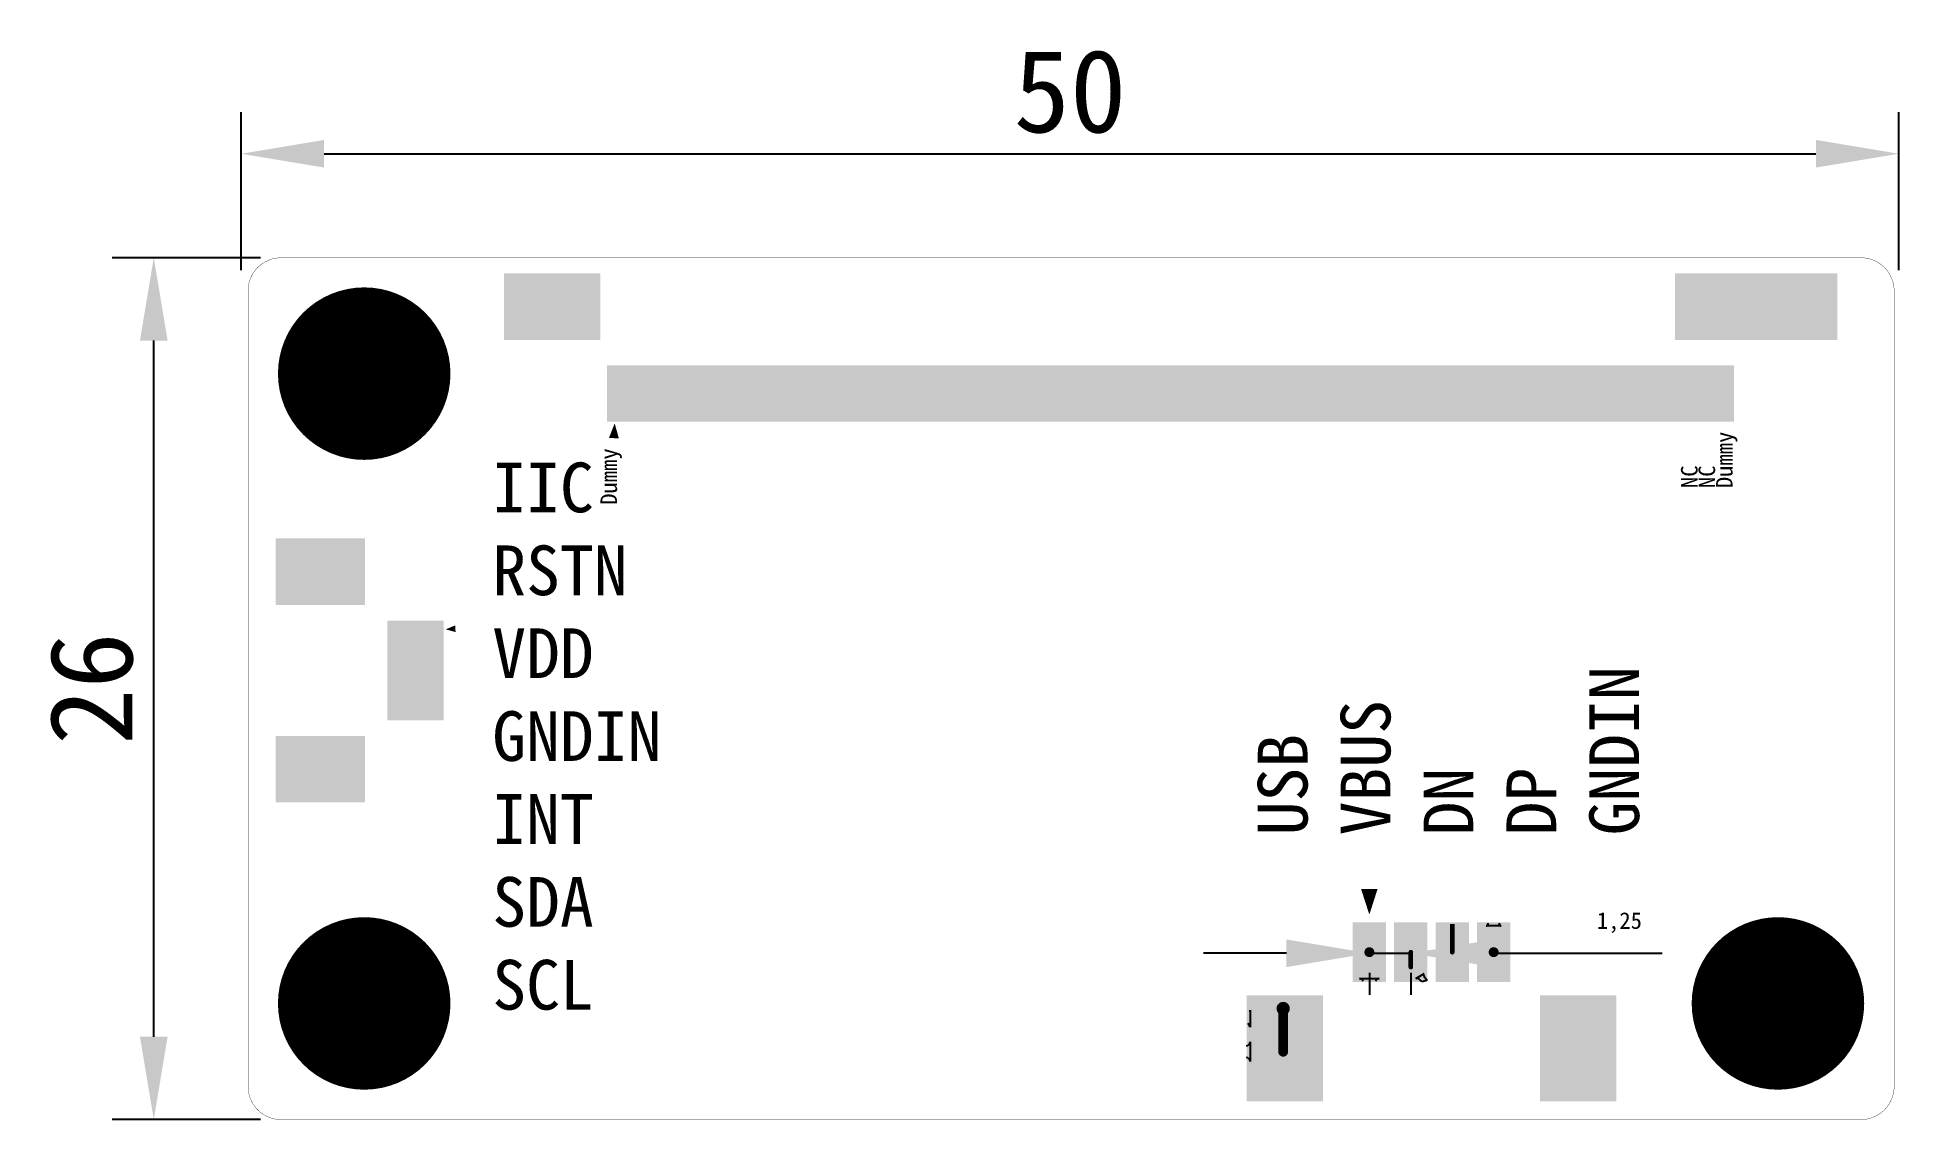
# Model space of a CAD drawing. Header units: millimetres. Extents: x 65 to 121.2, y 63.6 to 96.2.
import ezdxf

# ---------------------------------------------------------------- set-up
doc = ezdxf.new("R2010")
doc.units = ezdxf.units.MM
for name, color, linetype in [('0 @ 1', 7, 'Continuous'), ('BottomLayer', 5, 'Continuous'), ('BottomSolder', 6, 'Continuous'), ('KeepOutLayer', 6, 'Continuous'), ('MultiLayer', 9, 'Continuous'), ('PadHoleLayer', 156, 'Continuous'), ('TopLayer', 1, 'Continuous'), ('TopPaste', 8, 'Continuous'), ('TopSolder', 216, 'Continuous'), ('ViaHoleLayer', 16, 'Continuous')]:
    doc.layers.add(name, color=color, linetype=linetype)
doc.styles.get("Standard").update_dxf_attribs({"font": '', "height": 0.1})
doc.styles.add('样式 2', font='', dxfattribs={"height": 1.5})
doc.styles.get('Standard').set_extended_font_data('KaiTi')
doc.styles.get('样式 2').set_extended_font_data('KaiTi')
doc.dimstyles.new('ISO-25', dxfattribs={"dimtxt": 2.5, "dimasz": 2.5, "dimexe": 1.25, "dimexo": 0.625, "dimtad": 1, "dimtxsty": 'Standard', "dimcen": 2.5, "dimadec": 0, "dimazin": 0, "dimtfac": 1, "dimtmove": 0, "dimatfit": 3, "dimfxl": 0, "dimarcsym": 0})

# ---------------------------------------------------------------- blocks, each defined once
blk = doc.blocks.new('USB_532610471____1')
at = {"layer": 'TopLayer'}
for points in [[(0, -1.6), (0.8, -1.6), (0, 0), (0.8, 0)], [(1.25, -1.6), (2.05, -1.6), (1.25, 0), (2.05, 0)], [(2.5, -1.6), (3.3, -1.6), (2.5, 0), (3.3, 0)], [(3.75, -1.6), (4.55, -1.6), (3.75, 0), (4.55, 0)], [(-3.2, -5.2), (-1.1, -5.2), (-3.2, -2.2), (-1.1, -2.2)], [(7.75, -2.2), (5.65, -2.2), (7.75, -5.2), (5.65, -5.2)]]:
    blk.add_solid(points, dxfattribs=at)
at = {"layer": 'TopPaste'}
for points in [[(0, -1.6), (0.8, -1.6), (0, 0), (0.8, 0)], [(1.25, -1.6), (2.05, -1.6), (1.25, 0), (2.05, 0)], [(2.5, -1.6), (3.3, -1.6), (2.5, 0), (3.3, 0)], [(3.75, -1.6), (4.55, -1.6), (3.75, 0), (4.55, 0)], [(-3.2, -5.2), (-1.1, -5.2), (-3.2, -2.2), (-1.1, -2.2)], [(7.75, -2.2), (5.65, -2.2), (7.75, -5.2), (5.65, -5.2)]]:
    blk.add_solid(points, dxfattribs=at)
at = {"layer": 'TopSolder'}
for points in [[(-0.102, -1.702), (0.902, -1.702), (-0.102, 0.102), (0.902, 0.102)], [(1.148, -1.702), (2.152, -1.702), (1.148, 0.102), (2.152, 0.102)], [(2.398, -1.702), (3.402, -1.702), (2.398, 0.102), (3.402, 0.102)], [(3.648, -1.702), (4.652, -1.702), (3.648, 0.102), (4.652, 0.102)], [(-3.302, -5.302), (-0.998, -5.302), (-3.302, -2.098), (-0.998, -2.098)], [(7.852, -2.098), (5.548, -2.098), (7.852, -5.302), (5.548, -5.302)]]:
    blk.add_solid(points, dxfattribs=at)
blk = doc.blocks.new('VIA_5_5_5_5_3_5_2')
at = {"layer": 'BottomLayer', "const_width": 2.5}
blk.add_lwpolyline([(-1.372, 0.004, 1), (1.128, 0.004, 1)], format="xyb", close=True, dxfattribs=at)
at = {"layer": 'BottomSolder', "const_width": 2.602}
blk.add_lwpolyline([(-1.423, 0.004, 1), (1.179, 0.004, 1)], format="xyb", close=True, dxfattribs=at)
at = {"layer": 'MultiLayer', "const_width": 2.5}
blk.add_lwpolyline([(-1.372, 0.004, 1), (1.128, 0.004, 1)], format="xyb", close=True, dxfattribs=at)
at = {"layer": 'PadHoleLayer', "const_width": 1.75}
blk.add_lwpolyline([(-0.997, 0.004, 1), (0.753, 0.004, 1)], format="xyb", close=True, dxfattribs=at)
at = {"layer": 'TopLayer', "const_width": 2.5}
blk.add_lwpolyline([(-1.372, 0.004, 1), (1.128, 0.004, 1)], format="xyb", close=True, dxfattribs=at)
at = {"layer": 'TopSolder', "const_width": 2.602}
blk.add_lwpolyline([(-1.423, 0.004, 1), (1.179, 0.004, 1)], format="xyb", close=True, dxfattribs=at)
blk = doc.blocks.new('VIA_5_5_5_5_3_5_3')
at = {"layer": 'BottomLayer', "const_width": 2.5}
blk.add_lwpolyline([(-1.372, 0.004, 1), (1.128, 0.004, 1)], format="xyb", close=True, dxfattribs=at)
at = {"layer": 'BottomSolder', "const_width": 2.602}
blk.add_lwpolyline([(-1.423, 0.004, 1), (1.179, 0.004, 1)], format="xyb", close=True, dxfattribs=at)
at = {"layer": 'MultiLayer', "const_width": 2.5}
blk.add_lwpolyline([(-1.372, 0.004, 1), (1.128, 0.004, 1)], format="xyb", close=True, dxfattribs=at)
at = {"layer": 'PadHoleLayer', "const_width": 1.75}
blk.add_lwpolyline([(-0.997, 0.004, 1), (0.753, 0.004, 1)], format="xyb", close=True, dxfattribs=at)
at = {"layer": 'TopLayer', "const_width": 2.5}
blk.add_lwpolyline([(-1.372, 0.004, 1), (1.128, 0.004, 1)], format="xyb", close=True, dxfattribs=at)
at = {"layer": 'TopSolder', "const_width": 2.602}
blk.add_lwpolyline([(-1.423, 0.004, 1), (1.179, 0.004, 1)], format="xyb", close=True, dxfattribs=at)
blk = doc.blocks.new('VIA_5_5_5_5_3_5_44')
at = {"layer": 'BottomLayer', "const_width": 2.5}
blk.add_lwpolyline([(-1.372, 0.004, 1), (1.128, 0.004, 1)], format="xyb", close=True, dxfattribs=at)
at = {"layer": 'BottomSolder', "const_width": 2.602}
blk.add_lwpolyline([(-1.423, 0.004, 1), (1.179, 0.004, 1)], format="xyb", close=True, dxfattribs=at)
at = {"layer": 'MultiLayer', "const_width": 2.5}
blk.add_lwpolyline([(-1.372, 0.004, 1), (1.128, 0.004, 1)], format="xyb", close=True, dxfattribs=at)
at = {"layer": 'PadHoleLayer', "const_width": 1.75}
blk.add_lwpolyline([(-0.997, 0.004, 1), (0.753, 0.004, 1)], format="xyb", close=True, dxfattribs=at)
at = {"layer": 'TopLayer', "const_width": 2.5}
blk.add_lwpolyline([(-1.372, 0.004, 1), (1.128, 0.004, 1)], format="xyb", close=True, dxfattribs=at)
at = {"layer": 'TopSolder', "const_width": 2.602}
blk.add_lwpolyline([(-1.423, 0.004, 1), (1.179, 0.004, 1)], format="xyb", close=True, dxfattribs=at)
blk = doc.blocks.new('CON_68_3_0_3_0_2_45')
at = {"layer": 'TopLayer'}
for points in [[(-3.25, 1.72), (-0.55, 1.72), (-3.25, 3.52), (-0.55, 3.52)], [(36.767, 3.52), (32.067, 3.52), (36.767, 1.72), (32.067, 1.72)], [(0.15, -0.75), (0.15, 0.75), (-0.15, -0.75), (-0.15, 0.75)], [(0.65, -0.75), (0.65, 0.75), (0.35, -0.75), (0.35, 0.75)], [(1.15, -0.75), (1.15, 0.75), (0.85, -0.75), (0.85, 0.75)], [(1.65, -0.75), (1.65, 0.75), (1.35, -0.75), (1.35, 0.75)], [(2.15, -0.75), (2.15, 0.75), (1.85, -0.75), (1.85, 0.75)], [(2.65, -0.75), (2.65, 0.75), (2.35, -0.75), (2.35, 0.75)], [(3.15, -0.75), (3.15, 0.75), (2.85, -0.75), (2.85, 0.75)], [(3.65, -0.75), (3.65, 0.75), (3.35, -0.75), (3.35, 0.75)], [(4.15, -0.75), (4.15, 0.75), (3.85, -0.75), (3.85, 0.75)], [(4.65, -0.75), (4.65, 0.75), (4.35, -0.75), (4.35, 0.75)], [(5.15, -0.75), (5.15, 0.75), (4.85, -0.75), (4.85, 0.75)], [(5.65, -0.75), (5.65, 0.75), (5.35, -0.75), (5.35, 0.75)], [(6.15, -0.75), (6.15, 0.75), (5.85, -0.75), (5.85, 0.75)], [(6.65, -0.75), (6.65, 0.75), (6.35, -0.75), (6.35, 0.75)], [(7.15, -0.75), (7.15, 0.75), (6.85, -0.75), (6.85, 0.75)], [(7.65, -0.75), (7.65, 0.75), (7.35, -0.75), (7.35, 0.75)], [(8.15, -0.75), (8.15, 0.75), (7.85, -0.75), (7.85, 0.75)], [(8.65, -0.75), (8.65, 0.75), (8.35, -0.75), (8.35, 0.75)], [(9.15, -0.75), (9.15, 0.75), (8.85, -0.75), (8.85, 0.75)], [(9.65, -0.75), (9.65, 0.75), (9.35, -0.75), (9.35, 0.75)], [(10.15, -0.75), (10.15, 0.75), (9.85, -0.75), (9.85, 0.75)], [(10.65, -0.75), (10.65, 0.75), (10.35, -0.75), (10.35, 0.75)], [(11.15, -0.75), (11.15, 0.75), (10.85, -0.75), (10.85, 0.75)], [(11.65, -0.75), (11.65, 0.75), (11.35, -0.75), (11.35, 0.75)], [(12.15, -0.75), (12.15, 0.75), (11.85, -0.75), (11.85, 0.75)], [(12.65, -0.75), (12.65, 0.75), (12.35, -0.75), (12.35, 0.75)], [(13.15, -0.75), (13.15, 0.75), (12.85, -0.75), (12.85, 0.75)], [(13.65, -0.75), (13.65, 0.75), (13.35, -0.75), (13.35, 0.75)], [(14.15, -0.75), (14.15, 0.75), (13.85, -0.75), (13.85, 0.75)], [(14.65, -0.75), (14.65, 0.75), (14.35, -0.75), (14.35, 0.75)], [(15.15, -0.75), (15.15, 0.75), (14.85, -0.75), (14.85, 0.75)], [(15.65, -0.75), (15.65, 0.75), (15.35, -0.75), (15.35, 0.75)], [(16.15, -0.75), (16.15, 0.75), (15.85, -0.75), (15.85, 0.75)], [(16.65, -0.75), (16.65, 0.75), (16.35, -0.75), (16.35, 0.75)], [(17.15, -0.75), (17.15, 0.75), (16.85, -0.75), (16.85, 0.75)], [(17.65, -0.75), (17.65, 0.75), (17.35, -0.75), (17.35, 0.75)], [(18.15, -0.75), (18.15, 0.75), (17.85, -0.75), (17.85, 0.75)], [(18.65, -0.75), (18.65, 0.75), (18.35, -0.75), (18.35, 0.75)], [(19.15, -0.75), (19.15, 0.75), (18.85, -0.75), (18.85, 0.75)], [(19.65, -0.75), (19.65, 0.75), (19.35, -0.75), (19.35, 0.75)], [(20.15, -0.75), (20.15, 0.75), (19.85, -0.75), (19.85, 0.75)], [(20.65, -0.75), (20.65, 0.75), (20.35, -0.75), (20.35, 0.75)], [(21.15, -0.75), (21.15, 0.75), (20.85, -0.75), (20.85, 0.75)], [(21.65, -0.75), (21.65, 0.75), (21.35, -0.75), (21.35, 0.75)], [(22.15, -0.75), (22.15, 0.75), (21.85, -0.75), (21.85, 0.75)], [(22.65, -0.75), (22.65, 0.75), (22.35, -0.75), (22.35, 0.75)], [(23.15, -0.75), (23.15, 0.75), (22.85, -0.75), (22.85, 0.75)], [(23.65, -0.75), (23.65, 0.75), (23.35, -0.75), (23.35, 0.75)], [(24.15, -0.75), (24.15, 0.75), (23.85, -0.75), (23.85, 0.75)], [(24.65, -0.75), (24.65, 0.75), (24.35, -0.75), (24.35, 0.75)], [(25.15, -0.75), (25.15, 0.75), (24.85, -0.75), (24.85, 0.75)], [(25.65, -0.75), (25.65, 0.75), (25.35, -0.75), (25.35, 0.75)], [(26.15, -0.75), (26.15, 0.75), (25.85, -0.75), (25.85, 0.75)], [(26.65, -0.75), (26.65, 0.75), (26.35, -0.75), (26.35, 0.75)], [(27.15, -0.75), (27.15, 0.75), (26.85, -0.75), (26.85, 0.75)], [(27.65, -0.75), (27.65, 0.75), (27.35, -0.75), (27.35, 0.75)], [(28.15, -0.75), (28.15, 0.75), (27.85, -0.75), (27.85, 0.75)], [(28.65, -0.75), (28.65, 0.75), (28.35, -0.75), (28.35, 0.75)], [(29.15, -0.75), (29.15, 0.75), (28.85, -0.75), (28.85, 0.75)], [(29.65, -0.75), (29.65, 0.75), (29.35, -0.75), (29.35, 0.75)], [(30.15, -0.75), (30.15, 0.75), (29.85, -0.75), (29.85, 0.75)], [(30.65, -0.75), (30.65, 0.75), (30.35, -0.75), (30.35, 0.75)], [(31.15, -0.75), (31.15, 0.75), (30.85, -0.75), (30.85, 0.75)], [(31.65, -0.75), (31.65, 0.75), (31.35, -0.75), (31.35, 0.75)], [(32.15, -0.75), (32.15, 0.75), (31.85, -0.75), (31.85, 0.75)], [(32.65, -0.75), (32.65, 0.75), (32.35, -0.75), (32.35, 0.75)], [(33.15, -0.75), (33.15, 0.75), (32.85, -0.75), (32.85, 0.75)], [(33.65, -0.75), (33.65, 0.75), (33.35, -0.75), (33.35, 0.75)]]:
    blk.add_solid(points, dxfattribs=at)
at = {"layer": 'TopPaste'}
for points in [[(-3.25, 1.72), (-0.55, 1.72), (-3.25, 3.52), (-0.55, 3.52)], [(36.767, 3.52), (32.067, 3.52), (36.767, 1.72), (32.067, 1.72)], [(0.15, -0.75), (0.15, 0.75), (-0.15, -0.75), (-0.15, 0.75)], [(0.65, -0.75), (0.65, 0.75), (0.35, -0.75), (0.35, 0.75)], [(1.15, -0.75), (1.15, 0.75), (0.85, -0.75), (0.85, 0.75)], [(1.65, -0.75), (1.65, 0.75), (1.35, -0.75), (1.35, 0.75)], [(2.15, -0.75), (2.15, 0.75), (1.85, -0.75), (1.85, 0.75)], [(2.65, -0.75), (2.65, 0.75), (2.35, -0.75), (2.35, 0.75)], [(3.15, -0.75), (3.15, 0.75), (2.85, -0.75), (2.85, 0.75)], [(3.65, -0.75), (3.65, 0.75), (3.35, -0.75), (3.35, 0.75)], [(4.15, -0.75), (4.15, 0.75), (3.85, -0.75), (3.85, 0.75)], [(4.65, -0.75), (4.65, 0.75), (4.35, -0.75), (4.35, 0.75)], [(5.15, -0.75), (5.15, 0.75), (4.85, -0.75), (4.85, 0.75)], [(5.65, -0.75), (5.65, 0.75), (5.35, -0.75), (5.35, 0.75)], [(6.15, -0.75), (6.15, 0.75), (5.85, -0.75), (5.85, 0.75)], [(6.65, -0.75), (6.65, 0.75), (6.35, -0.75), (6.35, 0.75)], [(7.15, -0.75), (7.15, 0.75), (6.85, -0.75), (6.85, 0.75)], [(7.65, -0.75), (7.65, 0.75), (7.35, -0.75), (7.35, 0.75)], [(8.15, -0.75), (8.15, 0.75), (7.85, -0.75), (7.85, 0.75)], [(8.65, -0.75), (8.65, 0.75), (8.35, -0.75), (8.35, 0.75)], [(9.15, -0.75), (9.15, 0.75), (8.85, -0.75), (8.85, 0.75)], [(9.65, -0.75), (9.65, 0.75), (9.35, -0.75), (9.35, 0.75)], [(10.15, -0.75), (10.15, 0.75), (9.85, -0.75), (9.85, 0.75)], [(10.65, -0.75), (10.65, 0.75), (10.35, -0.75), (10.35, 0.75)], [(11.15, -0.75), (11.15, 0.75), (10.85, -0.75), (10.85, 0.75)], [(11.65, -0.75), (11.65, 0.75), (11.35, -0.75), (11.35, 0.75)], [(12.15, -0.75), (12.15, 0.75), (11.85, -0.75), (11.85, 0.75)], [(12.65, -0.75), (12.65, 0.75), (12.35, -0.75), (12.35, 0.75)], [(13.15, -0.75), (13.15, 0.75), (12.85, -0.75), (12.85, 0.75)], [(13.65, -0.75), (13.65, 0.75), (13.35, -0.75), (13.35, 0.75)], [(14.15, -0.75), (14.15, 0.75), (13.85, -0.75), (13.85, 0.75)], [(14.65, -0.75), (14.65, 0.75), (14.35, -0.75), (14.35, 0.75)], [(15.15, -0.75), (15.15, 0.75), (14.85, -0.75), (14.85, 0.75)], [(15.65, -0.75), (15.65, 0.75), (15.35, -0.75), (15.35, 0.75)], [(16.15, -0.75), (16.15, 0.75), (15.85, -0.75), (15.85, 0.75)], [(16.65, -0.75), (16.65, 0.75), (16.35, -0.75), (16.35, 0.75)], [(17.15, -0.75), (17.15, 0.75), (16.85, -0.75), (16.85, 0.75)], [(17.65, -0.75), (17.65, 0.75), (17.35, -0.75), (17.35, 0.75)], [(18.15, -0.75), (18.15, 0.75), (17.85, -0.75), (17.85, 0.75)], [(18.65, -0.75), (18.65, 0.75), (18.35, -0.75), (18.35, 0.75)], [(19.15, -0.75), (19.15, 0.75), (18.85, -0.75), (18.85, 0.75)], [(19.65, -0.75), (19.65, 0.75), (19.35, -0.75), (19.35, 0.75)], [(20.15, -0.75), (20.15, 0.75), (19.85, -0.75), (19.85, 0.75)], [(20.65, -0.75), (20.65, 0.75), (20.35, -0.75), (20.35, 0.75)], [(21.15, -0.75), (21.15, 0.75), (20.85, -0.75), (20.85, 0.75)], [(21.65, -0.75), (21.65, 0.75), (21.35, -0.75), (21.35, 0.75)], [(22.15, -0.75), (22.15, 0.75), (21.85, -0.75), (21.85, 0.75)], [(22.65, -0.75), (22.65, 0.75), (22.35, -0.75), (22.35, 0.75)], [(23.15, -0.75), (23.15, 0.75), (22.85, -0.75), (22.85, 0.75)], [(23.65, -0.75), (23.65, 0.75), (23.35, -0.75), (23.35, 0.75)], [(24.15, -0.75), (24.15, 0.75), (23.85, -0.75), (23.85, 0.75)], [(24.65, -0.75), (24.65, 0.75), (24.35, -0.75), (24.35, 0.75)], [(25.15, -0.75), (25.15, 0.75), (24.85, -0.75), (24.85, 0.75)], [(25.65, -0.75), (25.65, 0.75), (25.35, -0.75), (25.35, 0.75)], [(26.15, -0.75), (26.15, 0.75), (25.85, -0.75), (25.85, 0.75)], [(26.65, -0.75), (26.65, 0.75), (26.35, -0.75), (26.35, 0.75)], [(27.15, -0.75), (27.15, 0.75), (26.85, -0.75), (26.85, 0.75)], [(27.65, -0.75), (27.65, 0.75), (27.35, -0.75), (27.35, 0.75)], [(28.15, -0.75), (28.15, 0.75), (27.85, -0.75), (27.85, 0.75)], [(28.65, -0.75), (28.65, 0.75), (28.35, -0.75), (28.35, 0.75)], [(29.15, -0.75), (29.15, 0.75), (28.85, -0.75), (28.85, 0.75)], [(29.65, -0.75), (29.65, 0.75), (29.35, -0.75), (29.35, 0.75)], [(30.15, -0.75), (30.15, 0.75), (29.85, -0.75), (29.85, 0.75)], [(30.65, -0.75), (30.65, 0.75), (30.35, -0.75), (30.35, 0.75)], [(31.15, -0.75), (31.15, 0.75), (30.85, -0.75), (30.85, 0.75)], [(31.65, -0.75), (31.65, 0.75), (31.35, -0.75), (31.35, 0.75)], [(32.15, -0.75), (32.15, 0.75), (31.85, -0.75), (31.85, 0.75)], [(32.65, -0.75), (32.65, 0.75), (32.35, -0.75), (32.35, 0.75)], [(33.15, -0.75), (33.15, 0.75), (32.85, -0.75), (32.85, 0.75)], [(33.65, -0.75), (33.65, 0.75), (33.35, -0.75), (33.35, 0.75)]]:
    blk.add_solid(points, dxfattribs=at)
at = {"layer": 'TopSolder'}
for points in [[(-3.352, 1.618), (-0.448, 1.618), (-3.352, 3.622), (-0.448, 3.622)], [(36.869, 3.622), (31.965, 3.622), (36.869, 1.618), (31.965, 1.618)], [(0.252, -0.852), (0.252, 0.852), (-0.252, -0.852), (-0.252, 0.852)], [(0.752, -0.852), (0.752, 0.852), (0.248, -0.852), (0.248, 0.852)], [(1.252, -0.852), (1.252, 0.852), (0.748, -0.852), (0.748, 0.852)], [(1.752, -0.852), (1.752, 0.852), (1.248, -0.852), (1.248, 0.852)], [(2.252, -0.852), (2.252, 0.852), (1.748, -0.852), (1.748, 0.852)], [(2.752, -0.852), (2.752, 0.852), (2.248, -0.852), (2.248, 0.852)], [(3.252, -0.852), (3.252, 0.852), (2.748, -0.852), (2.748, 0.852)], [(3.752, -0.852), (3.752, 0.852), (3.248, -0.852), (3.248, 0.852)], [(4.252, -0.852), (4.252, 0.852), (3.748, -0.852), (3.748, 0.852)], [(4.752, -0.852), (4.752, 0.852), (4.248, -0.852), (4.248, 0.852)], [(5.252, -0.852), (5.252, 0.852), (4.748, -0.852), (4.748, 0.852)], [(5.752, -0.852), (5.752, 0.852), (5.248, -0.852), (5.248, 0.852)], [(6.252, -0.852), (6.252, 0.852), (5.748, -0.852), (5.748, 0.852)], [(6.752, -0.852), (6.752, 0.852), (6.248, -0.852), (6.248, 0.852)], [(7.252, -0.852), (7.252, 0.852), (6.748, -0.852), (6.748, 0.852)], [(7.752, -0.852), (7.752, 0.852), (7.248, -0.852), (7.248, 0.852)], [(8.252, -0.852), (8.252, 0.852), (7.748, -0.852), (7.748, 0.852)], [(8.752, -0.852), (8.752, 0.852), (8.248, -0.852), (8.248, 0.852)], [(9.252, -0.852), (9.252, 0.852), (8.748, -0.852), (8.748, 0.852)], [(9.752, -0.852), (9.752, 0.852), (9.248, -0.852), (9.248, 0.852)], [(10.252, -0.852), (10.252, 0.852), (9.748, -0.852), (9.748, 0.852)], [(10.752, -0.852), (10.752, 0.852), (10.248, -0.852), (10.248, 0.852)], [(11.252, -0.852), (11.252, 0.852), (10.748, -0.852), (10.748, 0.852)], [(11.752, -0.852), (11.752, 0.852), (11.248, -0.852), (11.248, 0.852)], [(12.252, -0.852), (12.252, 0.852), (11.748, -0.852), (11.748, 0.852)], [(12.752, -0.852), (12.752, 0.852), (12.248, -0.852), (12.248, 0.852)], [(13.252, -0.852), (13.252, 0.852), (12.748, -0.852), (12.748, 0.852)], [(13.752, -0.852), (13.752, 0.852), (13.248, -0.852), (13.248, 0.852)], [(14.252, -0.852), (14.252, 0.852), (13.748, -0.852), (13.748, 0.852)], [(14.752, -0.852), (14.752, 0.852), (14.248, -0.852), (14.248, 0.852)], [(15.252, -0.852), (15.252, 0.852), (14.748, -0.852), (14.748, 0.852)], [(15.752, -0.852), (15.752, 0.852), (15.248, -0.852), (15.248, 0.852)], [(16.252, -0.852), (16.252, 0.852), (15.748, -0.852), (15.748, 0.852)], [(16.752, -0.852), (16.752, 0.852), (16.248, -0.852), (16.248, 0.852)], [(17.252, -0.852), (17.252, 0.852), (16.748, -0.852), (16.748, 0.852)], [(17.752, -0.852), (17.752, 0.852), (17.248, -0.852), (17.248, 0.852)], [(18.252, -0.852), (18.252, 0.852), (17.748, -0.852), (17.748, 0.852)], [(18.752, -0.852), (18.752, 0.852), (18.248, -0.852), (18.248, 0.852)], [(19.252, -0.852), (19.252, 0.852), (18.748, -0.852), (18.748, 0.852)], [(19.752, -0.852), (19.752, 0.852), (19.248, -0.852), (19.248, 0.852)], [(20.252, -0.852), (20.252, 0.852), (19.748, -0.852), (19.748, 0.852)], [(20.752, -0.852), (20.752, 0.852), (20.248, -0.852), (20.248, 0.852)], [(21.252, -0.852), (21.252, 0.852), (20.748, -0.852), (20.748, 0.852)], [(21.752, -0.852), (21.752, 0.852), (21.248, -0.852), (21.248, 0.852)], [(22.252, -0.852), (22.252, 0.852), (21.748, -0.852), (21.748, 0.852)], [(22.752, -0.852), (22.752, 0.852), (22.248, -0.852), (22.248, 0.852)], [(23.252, -0.852), (23.252, 0.852), (22.748, -0.852), (22.748, 0.852)], [(23.752, -0.852), (23.752, 0.852), (23.248, -0.852), (23.248, 0.852)], [(24.252, -0.852), (24.252, 0.852), (23.748, -0.852), (23.748, 0.852)], [(24.752, -0.852), (24.752, 0.852), (24.248, -0.852), (24.248, 0.852)], [(25.252, -0.852), (25.252, 0.852), (24.748, -0.852), (24.748, 0.852)], [(25.752, -0.852), (25.752, 0.852), (25.248, -0.852), (25.248, 0.852)], [(26.252, -0.852), (26.252, 0.852), (25.748, -0.852), (25.748, 0.852)], [(26.752, -0.852), (26.752, 0.852), (26.248, -0.852), (26.248, 0.852)], [(27.252, -0.852), (27.252, 0.852), (26.748, -0.852), (26.748, 0.852)], [(27.752, -0.852), (27.752, 0.852), (27.248, -0.852), (27.248, 0.852)], [(28.252, -0.852), (28.252, 0.852), (27.748, -0.852), (27.748, 0.852)], [(28.752, -0.852), (28.752, 0.852), (28.248, -0.852), (28.248, 0.852)], [(29.252, -0.852), (29.252, 0.852), (28.748, -0.852), (28.748, 0.852)], [(29.752, -0.852), (29.752, 0.852), (29.248, -0.852), (29.248, 0.852)], [(30.252, -0.852), (30.252, 0.852), (29.748, -0.852), (29.748, 0.852)], [(30.752, -0.852), (30.752, 0.852), (30.248, -0.852), (30.248, 0.852)], [(31.252, -0.852), (31.252, 0.852), (30.748, -0.852), (30.748, 0.852)], [(31.752, -0.852), (31.752, 0.852), (31.248, -0.852), (31.248, 0.852)], [(32.252, -0.852), (32.252, 0.852), (31.748, -0.852), (31.748, 0.852)], [(32.752, -0.852), (32.752, 0.852), (32.248, -0.852), (32.248, 0.852)], [(33.252, -0.852), (33.252, 0.852), (32.748, -0.852), (32.748, 0.852)], [(33.752, -0.852), (33.752, 0.852), (33.248, -0.852), (33.248, 0.852)]]:
    blk.add_solid(points, dxfattribs=at)
blk = doc.blocks.new('I2C_6PIN_46')
at = {"layer": 'TopLayer'}
for points in [[(-4.8, -0.05), (-4.5, -0.05), (-4.8, 1.45), (-4.5, 1.45)], [(-4.3, -0.05), (-4, -0.05), (-4.3, 1.45), (-4, 1.45)], [(-3.8, -0.05), (-3.5, -0.05), (-3.8, 1.45), (-3.5, 1.45)], [(-3.3, -0.05), (-3, -0.05), (-3.3, 1.45), (-3, 1.45)], [(-2.8, -0.05), (-2.5, -0.05), (-2.8, 1.45), (-2.5, 1.45)], [(-2.3, -0.05), (-2, -0.05), (-2.3, 1.45), (-2, 1.45)], [(-5.48, -0.92), (-7.28, -0.92), (-5.48, -3.42), (-7.28, -3.42)], [(0.48, -0.92), (-1.32, -0.92), (0.48, -3.42), (-1.32, -3.42)]]:
    blk.add_solid(points, dxfattribs=at)
at = {"layer": 'TopPaste'}
for points in [[(-4.8, -0.05), (-4.5, -0.05), (-4.8, 1.45), (-4.5, 1.45)], [(-4.3, -0.05), (-4, -0.05), (-4.3, 1.45), (-4, 1.45)], [(-3.8, -0.05), (-3.5, -0.05), (-3.8, 1.45), (-3.5, 1.45)], [(-3.3, -0.05), (-3, -0.05), (-3.3, 1.45), (-3, 1.45)], [(-2.8, -0.05), (-2.5, -0.05), (-2.8, 1.45), (-2.5, 1.45)], [(-2.3, -0.05), (-2, -0.05), (-2.3, 1.45), (-2, 1.45)], [(-5.48, -0.92), (-7.28, -0.92), (-5.48, -3.42), (-7.28, -3.42)], [(0.48, -0.92), (-1.32, -0.92), (0.48, -3.42), (-1.32, -3.42)]]:
    blk.add_solid(points, dxfattribs=at)
at = {"layer": 'TopSolder'}
for points in [[(-4.902, -0.152), (-4.398, -0.152), (-4.902, 1.552), (-4.398, 1.552)], [(-4.402, -0.152), (-3.898, -0.152), (-4.402, 1.552), (-3.898, 1.552)], [(-3.902, -0.152), (-3.398, -0.152), (-3.902, 1.552), (-3.398, 1.552)], [(-3.402, -0.152), (-2.898, -0.152), (-3.402, 1.552), (-2.898, 1.552)], [(-2.902, -0.152), (-2.398, -0.152), (-2.902, 1.552), (-2.398, 1.552)], [(-2.402, -0.152), (-1.898, -0.152), (-2.402, 1.552), (-1.898, 1.552)], [(-5.378, -0.818), (-7.382, -0.818), (-5.378, -3.522), (-7.382, -3.522)], [(0.582, -0.818), (-1.422, -0.818), (0.582, -3.522), (-1.422, -3.522)]]:
    blk.add_solid(points, dxfattribs=at)
blk = doc.blocks.new('*D69')
at = {"color": 0, "lineweight": -2}
for p, q in [((71.748, 89.575), (67.28, 89.575)), ((68.53, 66.075), (68.53, 87.075)), ((71.748, 63.575), (67.28, 63.575))]:
    blk.add_line(p, q, dxfattribs=at)
at = {"color": 0}
for points in [[(68.113, 87.075), (68.947, 87.075), (68.53, 89.575)], [(68.113, 66.075), (68.947, 66.075), (68.53, 63.575)]]:
    blk.add_solid(points, dxfattribs=at)
at = {"layer": 'Defpoints', "color": 0}
for p in [(68.53, 89.575), (72.373, 89.575), (72.373, 63.575)]:
    blk.add_point(p, dxfattribs=at)
at = {"color": 0, "insert": (66.655, 76.575), "char_height": 2.5, "attachment_point": 5, "rotation": 90}
blk.add_mtext('26', dxfattribs=at)
blk = doc.blocks.new('*D70')
at = {"color": 0, "lineweight": -2}
for p, q in [((71.17, 89.2), (71.17, 93.962)), ((121.17, 89.2), (121.17, 93.962)), ((73.67, 92.712), (118.67, 92.712))]:
    blk.add_line(p, q, dxfattribs=at)
at = {"color": 0}
for points in [[(73.67, 93.129), (73.67, 92.295), (71.17, 92.712)], [(118.67, 93.129), (118.67, 92.295), (121.17, 92.712)]]:
    blk.add_solid(points, dxfattribs=at)
at = {"layer": 'Defpoints', "color": 0}
for p in [(121.17, 92.712), (71.17, 88.575), (121.17, 88.575)]:
    blk.add_point(p, dxfattribs=at)
at = {"color": 0, "insert": (96.17, 94.587), "char_height": 2.5, "attachment_point": 5}
blk.add_mtext('50', dxfattribs=at)
blk = doc.blocks.new('*D76')
at = {"color": 0, "lineweight": -2}
for p, q in [((102.7, 68.592), (100.2, 68.592)), ((105.2, 68.592), (106.45, 68.592)), ((108.95, 68.592), (114.034, 68.592)), ((105.2, 68), (105.2, 67.342)), ((106.45, 68), (106.45, 67.342))]:
    blk.add_line(p, q, dxfattribs=at)
at = {"color": 0}
for points in [[(102.7, 69.009), (102.7, 68.175), (105.2, 68.592)], [(108.95, 69.009), (108.95, 68.175), (106.45, 68.592)]]:
    blk.add_solid(points, dxfattribs=at)
at = {"layer": 'Defpoints', "color": 0}
for p in [(105.2, 68.625), (106.45, 68.625), (106.45, 68.592)]:
    blk.add_point(p, dxfattribs=at)
at = {"color": 0, "insert": (112.742, 69.515), "char_height": 0.1, "attachment_point": 5}
blk.add_mtext('{\\H5x;1,25}', dxfattribs=at)

msp = doc.modelspace()

# ---------------------------------------------------------------- linework, layer by layer
for points in [[(82.434, 84.578, 0, 0.3, 0), (82.411, 84.132, 0.3, 0.3, 0)], [(77.337, 78.364, 0, 0.2, 0), (77.628, 78.383, 0.2, 0.2, 0)], [(105.199, 69.76, 0, 0.5, 0), (105.199, 70.534, 0.5, 0.5, 0)]]:
    msp.add_lwpolyline(points, format="xyseb")
at = {"layer": 'BottomLayer', "const_width": 0.2}
msp.add_lwpolyline([(102.5, 66.925, 1), (102.7, 66.925, 1)], format="xyb", close=True, dxfattribs=at)
at = {"layer": 'KeepOutLayer', "const_width": 0.01}
for points in [[(71.373, 88.575, -0.414214), (72.373, 89.575)], [(120.03, 89.575, -0.414214), (121.03, 88.575)], [(72.373, 63.575, -0.414214), (71.373, 64.575)], [(121.03, 64.575, -0.414214), (120.03, 63.575)]]:
    msp.add_lwpolyline(points, format="xyb", dxfattribs=at)
for points in [[(72.373, 89.575), (77.298, 89.575)], [(77.298, 89.575), (120.03, 89.575)], [(71.373, 64.575), (71.373, 88.575)], [(121.03, 64.575), (121.03, 88.575)], [(72.373, 63.575), (77.298, 63.575)], [(77.298, 63.575), (120.03, 63.575)]]:
    msp.add_lwpolyline(points, dxfattribs=at)
at = {"layer": 'KeepOutLayer', "const_width": 0.005}
for points in [[(77.295, 89.575, 1), (77.3, 89.575, 1)], [(77.295, 89.575, 1), (77.3, 89.575, 1)], [(120.028, 89.575, 1), (120.033, 89.575, 1)], [(120.028, 89.575, 1), (120.033, 89.575, 1)], [(71.37, 88.575, 1), (71.375, 88.575, 1)], [(71.37, 88.575, 1), (71.375, 88.575, 1)], [(121.028, 88.575, 1), (121.033, 88.575, 1)], [(121.028, 88.575, 1), (121.033, 88.575, 1)], [(71.37, 64.575, 1), (71.375, 64.575, 1)], [(71.37, 64.575, 1), (71.375, 64.575, 1)], [(121.028, 64.575, 1), (121.033, 64.575, 1)], [(121.028, 64.575, 1), (121.033, 64.575, 1)], [(72.37, 63.575, 1), (72.375, 63.575, 1)], [(72.37, 63.575, 1), (72.375, 63.575, 1)], [(77.295, 63.575, 1), (77.3, 63.575, 1)], [(77.295, 63.575, 1), (77.3, 63.575, 1)]]:
    msp.add_lwpolyline(points, format="xyb", close=True, dxfattribs=at)
at = {"layer": 'MultiLayer', "const_width": 0.2}
msp.add_lwpolyline([(102.5, 66.925, 1), (102.7, 66.925, 1)], format="xyb", close=True, dxfattribs=at)
at = {"layer": 'TopLayer'}
for p, q in [((108.724, 69.419), (108.738, 69.421)), ((109.176, 69.419), (108.724, 69.419)), ((108.738, 69.421), (108.751, 69.428)), ((108.751, 69.428), (108.763, 69.439)), ((108.763, 69.439), (108.773, 69.455)), ((108.773, 69.455), (108.781, 69.476)), ((108.781, 69.476), (108.788, 69.501)), ((109.112, 69.501), (109.119, 69.476)), ((109.119, 69.476), (109.127, 69.455)), ((109.127, 69.455), (109.137, 69.439)), ((109.137, 69.439), (109.149, 69.428)), ((109.149, 69.428), (109.162, 69.421)), ((109.162, 69.421), (109.176, 69.419)), ((108.95, 68.625), (108.85, 68.625)), ((108.95, 68.525), (108.95, 68.625)), ((106.599, 67.828), (106.847, 67.976)), ((106.831, 67.957), (106.83, 67.943)), ((106.837, 67.968), (106.831, 67.957)), ((106.847, 67.976), (106.837, 67.968)), ((104.929, 67.825), (104.9, 67.828)), ((104.9, 67.828), (105.5, 67.828)), ((104.954, 67.816), (104.929, 67.825)), ((104.977, 67.801), (104.954, 67.816)), ((104.996, 67.78), (104.977, 67.801)), ((105.013, 67.753), (104.996, 67.78)), ((105.404, 67.78), (105.388, 67.753)), ((105.424, 67.801), (105.404, 67.78)), ((105.446, 67.816), (105.424, 67.801)), ((105.472, 67.825), (105.446, 67.816)), ((105.5, 67.828), (105.472, 67.825)), ((106.612, 67.834), (106.599, 67.828)), ((106.626, 67.836), (106.612, 67.834)), ((106.643, 67.835), (106.626, 67.836)), ((106.66, 67.83), (106.643, 67.835)), ((106.679, 67.822), (106.66, 67.83)), ((106.7, 67.81), (106.679, 67.822)), ((106.722, 67.795), (106.7, 67.81)), ((106.77, 67.755), (106.722, 67.795)), ((106.797, 67.729), (106.77, 67.755)), ((106.946, 67.778), (106.797, 67.729)), ((106.83, 67.943), (106.833, 67.927)), ((106.833, 67.927), (106.84, 67.908)), ((106.84, 67.908), (106.853, 67.887)), ((106.853, 67.887), (106.869, 67.864)), ((106.869, 67.864), (106.89, 67.838)), ((106.89, 67.838), (106.946, 67.778)), ((101.581, 66.856), (101.586, 66.852)), ((101.586, 66.852), (101.59, 66.849)), ((101.59, 66.849), (101.594, 66.847)), ((101.594, 66.847), (101.597, 66.847)), ((101.597, 66.847), (101.6, 66.849)), ((101.6, 66.849), (101.602, 66.852)), ((101.602, 66.852), (101.604, 66.856)), ((101.604, 66.856), (101.605, 66.862)), ((101.605, 66.862), (101.606, 66.87)), ((101.606, 66.87), (101.606, 66.878)), ((101.606, 66.878), (101.606, 66.365)), ((101.572, 66.426), (101.529, 66.477)), ((101.587, 66.406), (101.572, 66.426)), ((101.598, 66.389), (101.587, 66.406)), ((101.604, 66.375), (101.598, 66.389)), ((101.606, 66.365), (101.604, 66.375)), ((101.497, 65.799), (101.531, 65.812)), ((101.531, 65.812), (101.558, 65.829)), ((101.558, 65.829), (101.579, 65.848)), ((101.579, 65.848), (101.594, 65.871)), ((101.594, 65.871), (101.603, 65.896)), ((101.603, 65.896), (101.606, 65.925)), ((101.606, 65.925), (101.606, 65.325)), ((101.531, 65.437), (101.497, 65.451)), ((101.558, 65.421), (101.531, 65.437)), ((101.579, 65.401), (101.558, 65.421)), ((101.594, 65.379), (101.579, 65.401)), ((101.603, 65.353), (101.594, 65.379)), ((101.606, 65.325), (101.603, 65.353))]:
    msp.add_line(p, q, dxfattribs=at)
for points, const_width in [([(107.7, 68.625), (107.7, 69.475)], 0.14), ([(106.45, 68.175), (106.45, 68.625)], 0.14), ([(102.6, 65.625), (102.6, 66.925)], 0.3)]:
    msp.add_lwpolyline(points, dxfattribs=dict(at, const_width=const_width))
for points, const_width in [([(105.125, 68.625, 1), (105.275, 68.625, 1)], 0.15), ([(106.415, 68.625, 1), (106.485, 68.625, 1)], 0.07), ([(107.665, 68.625, 1), (107.735, 68.625, 1)], 0.07), ([(108.875, 68.625, 1), (109.025, 68.625, 1)], 0.15), ([(106.415, 68.175, 1), (106.485, 68.175, 1)], 0.07), ([(106.415, 68.175, 1), (106.485, 68.175, 1)], 0.07), ([(102.5, 66.925, 1), (102.7, 66.925, 1)], 0.2), ([(102.525, 66.925, 1), (102.675, 66.925, 1)], 0.15), ([(102.525, 65.625, 1), (102.675, 65.625, 1)], 0.15), ([(102.525, 65.625, 1), (102.675, 65.625, 1)], 0.15), ([(102.525, 65.625, 1), (102.675, 65.625, 1)], 0.15)]:
    msp.add_lwpolyline(points, format="xyb", close=True, dxfattribs=dict(at, const_width=const_width))
at = {"layer": 'ViaHoleLayer', "const_width": 0.1}
msp.add_lwpolyline([(102.55, 66.925, 1), (102.65, 66.925, 1)], format="xyb", close=True, dxfattribs=at)

# ---------------------------------------------------------------- block references
for name, p in [('CON_68_3_0_3_0_2_45', (82.45, 85.48)), ('VIA_5_5_5_5_3_5_3', (75, 86.075)), ('VIA_5_5_5_5_3_5_2', (75, 67.075)), ('VIA_5_5_5_5_3_5_44', (117.647, 67.075)), ('USB_532610471____1', (104.8, 69.425))]:
    msp.add_blockref(name, p)
at = {"rotation": 270}
msp.add_blockref('I2C_6PIN_46', (75.725, 73.725), dxfattribs=at)

# ---------------------------------------------------------------- texts
at = {"insert": (78.741, 83.396), "char_height": 1.5, "attachment_point": 1, "style": '样式 2'}
msp.add_mtext_dynamic_manual_height_columns('{\\fKaiTi|b1|i0|c134|p49;\\C1;IIC\\P\\fKaiTi|b0|i0|c134|p49;\\C0;RSTN\\fKaiTi|b1|i0|c134|p49;\\C256;\\P}VDD\\PGNDIN\\PINT\\PSDA\\PSCL', width=2.5, gutter_width=12.5, heights=[17.183], dxfattribs=at)
at = {"insert": (101.834, 72.149), "char_height": 1.5, "attachment_point": 1, "rotation": 90, "style": '样式 2'}
msp.add_mtext_dynamic_manual_height_columns('{\\C240;USB\\P}VBUS\\PDN\\PDP\\PGNDIN', width=2.5, gutter_width=12.5, heights=[12.095], dxfattribs=at)
at = {"layer": '0 @ 1', "style": '样式 2'}
for s, p in [('Dummy', (116.156, 82.627)), ('Dummy', (82.505, 82.124)), ('NC', (115.101, 82.627)), ('NC', (115.63, 82.627))]:
    msp.add_text(s, height=0.5, rotation=90, dxfattribs=at).set_placement(p)

# ---------------------------------------------------------------- dimensions: what is measured, and where the dimension line sits
dim = msp.add_linear_dim(base=(121.17, 92.712), p1=(71.17, 88.575), p2=(121.17, 88.575), dimstyle='ISO-25')
dim.commit()
dim.dimension.update_dxf_attribs({"geometry": '*D70', "text_midpoint": (96.17, 94.587)})
dim = msp.add_linear_dim(base=(68.53, 89.575), p1=(72.373, 63.575), p2=(72.373, 89.575), angle=90, dimstyle='ISO-25')
dim.commit()
dim.dimension.update_dxf_attribs({"geometry": '*D69', "text_midpoint": (66.655, 76.575)})
dim = msp.add_linear_dim(base=(106.45, 68.592), p1=(105.2, 68.625), p2=(106.45, 68.625), text='{\\H5x;<>}', dimstyle='ISO-25')
dim.commit()
dim.dimension.update_dxf_attribs({"geometry": '*D76', "text_midpoint": (112.742, 69.515)})

doc.saveas('drawing.dxf')
